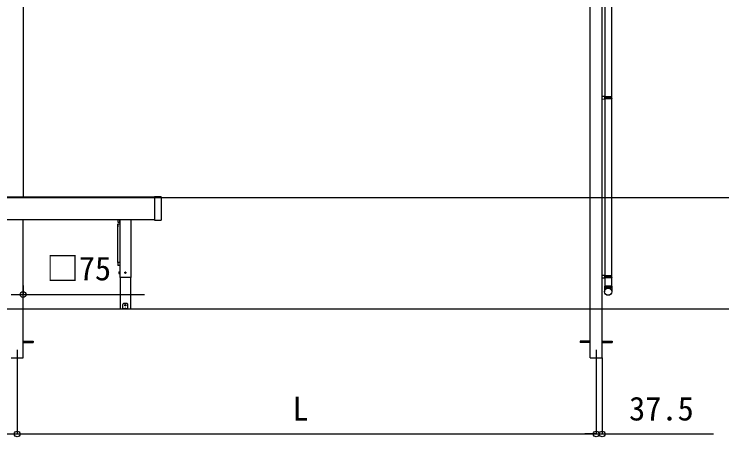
# Model space of a CAD drawing. Units: millimetres, scale not verified. Extents: x -10500 to 10500, y -15600 to 15524.
# Drawn here: x -4172 to 277, y -6364 to -3704 of the extents above; entities that cross this region are included whole.
import ezdxf
from ezdxf.enums import TextEntityAlignment as Align

# ---------------------------------------------------------------- set-up
doc = ezdxf.new("R2010")
doc.units = ezdxf.units.MM
doc.header["$LTSCALE"] = 80
for name, color, linetype in [('0-3_YKK_12', 2, 'Continuous'), ('0-4_YKK_A1', 4, 'Continuous'), ('0-5_YKK_D', 6, 'Continuous')]:
    doc.layers.add(name, color=color, linetype=linetype)
doc.styles.add('ＭＳ ゴシック', font='')
doc.styles.get('ＭＳ ゴシック').set_extended_font_data('MS Gothic')

msp = doc.modelspace()

# ---------------------------------------------------------------- linework, layer by layer
at = {"layer": '0-3_YKK_12'}
for p, q in [((-4153, -5815.5), (-4153, -5915.5)), ((-513, -5815.5), (-513, -5915.5))]:
    msp.add_line(p, q, dxfattribs=at)
at = {"layer": '0-4_YKK_A1'}
for p, q in [((-4115.5, -2865.5), (-4115.5, -4855.5)), ((-458.5, -3112.5), (-458.5, -5415.5)), ((-416.5, -3112.5), (-416.5, -4225.5)), ((-458.5, -4223), (-475.5, -4222.5)), ((-475.5, -4240.5), (-475.5, -4222.5)), ((-415.5, -4225.5), (-460.5, -4225.5)), ((-458.5, -4223), (-458.5, -4225)), ((-458.5, -4225.5), (-458.5, -4237.5)), ((-414.5, -4227.5), (-415.5, -4225.5)), ((-458.5, -4240), (-475.5, -4240.5)), ((-415.5, -4237.5), (-460.5, -4237.5)), ((-458.5, -4238), (-460.5, -4238)), ((-414.5, -4227.5), (-458.5, -4227.5)), ((-414.5, -4235.5), (-458.5, -4235.5)), ((-458.5, -4238), (-458.5, -4240)), ((-454.02, -4235.5), (-453.59, -4237.5)), ((-416.5, -4237.5), (-416.5, -5350.5)), ((-414.5, -4235.5), (-415.5, -4237.5)), ((-414.5, -4235.5), (-414.5, -4227.5)), ((9298.5, -4860.5), (-9871.02, -4860.5)), ((-3289, -4855.5), (-5958, -4855.5)), ((-3289, -4854), (-3289, -4856.41)), ((-3249.41, -4853), (-3288, -4853)), ((-3248.71, -4853.29), (-3248.61, -4853.39)), ((-3246.39, -4855.61), (-3248.61, -4853.39)), ((-3246.39, -4855.61), (-3246.29, -4855.71)), ((-3246, -4996.59), (-3246, -4856.41)), ((-3289, -4997.5), (-5958, -4997.5)), ((-3520.21, -4997.5), (-3520.21, -5011.7)), ((-3520.2, -5024.84), (-3520.2, -5041.99)), ((-3520, -5266.08), (-3520, -5025.38)), ((-3519.21, -5012.7), (-3508.81, -5012.7)), ((-3519.2, -5023.84), (-3508.8, -5023.84)), ((-3519.2, -5024.09), (-3508.8, -5024.09)), ((-3519, -5024.46), (-3509, -5024.46)), ((-3508.01, -4997.5), (-3508.01, -4997.61)), ((-3508.01, -4997.5), (-3508.01, -5360.5)), ((-3507.93, -4997.5), (-3507.93, -5360.5)), ((-3507.81, -5011.7), (-3507.81, -4997.5)), ((-3437.93, -4997.5), (-3437.93, -5360.5)), ((-3437.93, -4997.5), (-3437.93, -5360.5)), ((-3437.85, -4997.5), (-3437.85, -5360.5)), ((-3288, -5000), (-3249.41, -5000)), ((-3248.61, -4999.61), (-3248.71, -4999.71)), ((-3248.61, -4999.61), (-3246.39, -4997.39)), ((-3246.29, -4997.29), (-3246.39, -4997.39)), ((-3520.2, -5266.64), (-3520.2, -5266.77)), ((-3520.2, -5266.77), (-3520.2, -5267.3)), ((-3520.2, -5267.3), (-3520.2, -5269.86)), ((-3520.2, -5269.86), (-3520.2, -5281.55)), ((-3508.8, -5265.71), (-3519.2, -5265.71)), ((-3508.8, -5284.79), (-3519.2, -5284.79)), ((-3514.73, -5325.5), (-3514.28, -5324.73)), ((-3514.73, -5325.5), (-3514.73, -5335.5)), ((-3514.73, -5335.5), (-3514.28, -5336.27)), ((-3514.28, -5324.73), (-3510.73, -5324.73)), ((-3514.28, -5327.61), (-3510.73, -5327.61)), ((-3514.28, -5333.39), (-3510.73, -5333.39)), ((-3514.28, -5336.27), (-3510.73, -5336.27)), ((-3510.73, -5324.73), (-3510.73, -5336.27)), ((-3509.53, -5324.25), (-3507.93, -5324.25)), ((-3475.17, -5330), (-3474.06, -5329.98)), ((-3475.17, -5331), (-3474.06, -5331.02)), ((-3474.06, -5329.98), (-3473.55, -5329.88)), ((-3474.06, -5331.02), (-3473.55, -5331.12)), ((-3473.45, -5329.36), (-3473.55, -5329.88)), ((-3473.45, -5331.64), (-3473.55, -5331.12)), ((-3473.43, -5328.26), (-3473.45, -5329.36)), ((-3473.43, -5332.74), (-3473.45, -5331.64)), ((-3472.43, -5328.26), (-3472.41, -5329.36)), ((-3472.43, -5332.74), (-3472.41, -5331.64)), ((-3472.41, -5329.36), (-3472.31, -5329.88)), ((-3472.41, -5331.64), (-3472.31, -5331.12)), ((-3471.79, -5329.98), (-3472.31, -5329.88)), ((-3471.79, -5331.02), (-3472.31, -5331.12)), ((-3470.68, -5330), (-3471.79, -5329.98)), ((-3470.68, -5331), (-3471.79, -5331.02)), ((-3437.85, -5360.5), (-3508.01, -5360.5)), ((-3505.58, -5360.5), (-3505.58, -5560.5)), ((-3440.28, -5360.5), (-3440.28, -5560.5)), ((-458.5, -5348), (-475.5, -5347.5)), ((-475.5, -5365.5), (-475.5, -5347.5)), ((-458.5, -5365), (-475.5, -5365.5)), ((-415.5, -5350.5), (-460.5, -5350.5)), ((-415.5, -5362.5), (-460.5, -5362.5)), ((-458.5, -5363), (-460.5, -5363)), ((-458.5, -5348), (-458.5, -5350)), ((-458.5, -5350.5), (-458.5, -5362.5)), ((-414.5, -5352.5), (-458.5, -5352.5)), ((-414.5, -5360.5), (-458.5, -5360.5)), ((-458.5, -5363), (-458.5, -5365)), ((-454.02, -5360.5), (-453.59, -5362.5)), ((-416.5, -5362.5), (-416.5, -5415.5)), ((-416.5, -5362.5), (-416.5, -5415.5)), ((-414.5, -5352.5), (-415.5, -5350.5)), ((-414.5, -5360.5), (-415.5, -5362.5)), ((-414.5, -5360.5), (-414.5, -5352.5)), ((-460.5, -5415.5), (-414.5, -5415.5)), ((-460.5, -5415.5), (-460.5, -5450.16)), ((-414.5, -5425.5), (-460.5, -5425.5)), ((-416.5, -5415.5), (-458.5, -5415.5)), ((-414.5, -5415.5), (-414.5, -5450.16)), ((9298.5, -5560.5), (-9871.02, -5560.5)), ((-3440.28, -5560.5), (-3505.58, -5560.5)), ((-3488.93, -5557.5), (-3488.93, -5530.33)), ((-3488.93, -5558), (-3488.93, -5557.5)), ((-3488.93, -5560.5), (-3488.93, -5558)), ((-3488.93, -5558), (-3488.34, -5558)), ((-3488.34, -5560.5), (-3488.93, -5560.5)), ((-3483.93, -5524.5), (-3488.34, -5528.91)), ((-3488.34, -5558), (-3483.93, -5558)), ((-3461.93, -5524.5), (-3483.93, -5524.5)), ((-3461.93, -5558), (-3483.93, -5558)), ((-3461.93, -5560.5), (-3483.93, -5560.5)), ((-3474.37, -5553.04), (-3478.83, -5557.5)), ((-3476.93, -5557.08), (-3476.93, -5557.5)), ((-3476.93, -5557.5), (-3468.93, -5557.5)), ((-3476.43, -5558), (-3469.43, -5558)), ((-3475.17, -5535), (-3474.06, -5534.98)), ((-3475.17, -5536), (-3474.06, -5536.02)), ((-3474.06, -5534.98), (-3473.55, -5534.88)), ((-3474.06, -5536.02), (-3473.55, -5536.12)), ((-3473.45, -5534.36), (-3473.55, -5534.88)), ((-3473.45, -5536.64), (-3473.55, -5536.12)), ((-3473.43, -5533.26), (-3473.45, -5534.36)), ((-3473.43, -5537.74), (-3473.45, -5536.64)), ((-3472.43, -5533.26), (-3472.41, -5534.36)), ((-3472.43, -5537.74), (-3472.41, -5536.64)), ((-3472.41, -5534.36), (-3472.31, -5534.88)), ((-3472.41, -5536.64), (-3472.31, -5536.12)), ((-3471.79, -5534.98), (-3472.31, -5534.88)), ((-3471.79, -5536.02), (-3472.31, -5536.12)), ((-3470.68, -5535), (-3471.79, -5534.98)), ((-3470.68, -5536), (-3471.79, -5536.02)), ((-3467.03, -5557.5), (-3471.48, -5553.04)), ((-3468.93, -5557.08), (-3468.93, -5557.5)), ((-3457.51, -5528.91), (-3461.93, -5524.5)), ((-3461.93, -5560.5), (-3461.93, -5558)), ((-3461.93, -5558), (-3457.51, -5558)), ((-3457.51, -5560.5), (-3461.93, -5560.5)), ((-3457.51, -5558), (-3456.93, -5558)), ((-3456.93, -5557.5), (-3456.93, -5530.33)), ((-3456.93, -5557.5), (-3456.93, -5558)), ((-4115.5, -5761), (-4053, -5761)), ((-4115.5, -5770), (-4053, -5770)), ((-4053, -5761), (-4053, -5770)), ((-550.5, -5761), (-613, -5761)), ((-613, -5761), (-613, -5770)), ((-550.5, -5770), (-613, -5770)), ((-475.5, -5761), (-413, -5761)), ((-475.5, -5770), (-413, -5770)), ((-413, -5761), (-413, -5770)), ((-4190.5, -5865.5), (-4115.5, -5865.5)), ((-550.5, -5865.5), (-475.5, -5865.5))]:
    msp.add_line(p, q, dxfattribs=at)
for points in [[(-550.5, -5865.5), (-550.5, -5560.5), (-550.5, -2892.4)], [(-475.5, -5865.5), (-475.5, -5560.5), (-475.5, -2900.97)], [(-458.5, -4225), (-460.5, -4225), (-460.5, -4238)], [(-454.02, -4235.5), (-454.02, -4227.5), (-453.59, -4225.5)], [(-3289, -4856.41), (-3289, -4996.59), (-3289, -4999)], [(-4115.5, -5865.5), (-4115.5, -5560.5), (-4115.5, -4997.5)], [(-3520.2, -5281.55), (-3520.2, -5283.6), (-3520.2, -5283.79)], [(-3507.93, -5336.75), (-3509.53, -5336.75), (-3509.53, -5324.25)], [(-458.5, -5350), (-460.5, -5350), (-460.5, -5363)], [(-454.02, -5360.5), (-454.02, -5352.5), (-453.59, -5350.5)], [(-3483.93, -5558), (-3483.93, -5560.5), (-3488.34, -5560.5)], [(-3456.93, -5558), (-3456.93, -5560.5), (-3457.51, -5560.5)]]:
    msp.add_lwpolyline(points, dxfattribs=at)
msp.add_lwpolyline([(-3510.73, -5324.75), (-3509.53, -5324.75), (-3509.53, -5336.25), (-3510.73, -5336.25)], close=True, dxfattribs=at)
for centre, radius in [((-3472.93, -5330.5), 4), ((-3470.8, -5332.62), 0.3), ((-437.59, -5450.16), 22.91), ((-3472.93, -5535.5), 4), ((-3470.8, -5537.62), 0.3)]:
    msp.add_circle(centre, radius, dxfattribs=at)
for centre, radius, start, end in [((-3288, -4854), 1, 90, 180), ((-3249.41, -4854), 1, 45, 90), ((-3247, -4856.41), 1, 0, 45), ((-3519.21, -5011.7), 1, 180, 270), ((-3519.2, -5024.84), 1, 90, 180), ((-3519.24, -5025.05), 0.964, 87.79679, 177.6127), ((-3519.04, -5025.42), 0.964, 87.79679, 177.6127), ((-3508.96, -5025.42), 0.964, 6.84841, 92.20321), ((-3508.81, -5011.7), 1, 270, 0), ((-3508.8, -5024.84), 1, 37.44287, 90), ((-3508.79, -5025.11), 1.03, 40.31355, 90.66766), ((-3288, -4999), 1, 180, 270), ((-3249.41, -4999), 1, 270, 315), ((-3247, -4996.59), 1, 315, 0), ((-3519.32, -5041.99), 0.881, 180.33509, 219.38129), ((-3519.24, -5266.68), 0.964, 87.79679, 177.6127), ((-3519.2, -5283.79), 1, 180, 270), ((-3508.76, -5266.68), 0.964, 38.24694, 92.20321), ((-3508.8, -5283.79), 1, 270, 322.55713), ((-3512.17, -5326.17), 2.56, 145.61708, 214.38292), ((-3512.17, -5334.83), 2.56, 145.61708, 214.38292), ((-3505.17, -5330.5), 9.55, 162.41276, 197.58724), ((-3472.93, -5330.5), 2.3, 167.44414, 192.55586), ((-3472.93, -5330.5), 2.3, 77.44414, 102.55586), ((-3472.93, -5330.5), 2.3, 257.44414, 282.55586), ((-3472.93, -5330.5), 2.3, 347.44414, 12.55586), ((-3486.93, -5530.33), 2, 135, 180), ((-3475.93, -5557.08), 1, 126.03188, 180), ((-3476.43, -5557.5), 0.5, 180, 270), ((-3472.93, -5561.2), 6.1, 53.96812, 126.03188), ((-3472.93, -5535.5), 2.3, 167.44414, 192.55586), ((-3472.93, -5535.5), 2.3, 77.44414, 102.55586), ((-3472.93, -5535.5), 2.3, 257.44414, 282.55586), ((-3472.93, -5535.5), 2.3, 347.44414, 12.55586), ((-3469.43, -5557.5), 0.5, 270, 0), ((-3469.93, -5557.08), 1, 0, 53.96812), ((-3458.93, -5530.33), 2, 0, 45)]:
    msp.add_arc(centre, radius, start, end, dxfattribs=at)
for centre, major_axis, ratio, start_param, end_param in [((-3478.33, -5557.5), (0.688, 0.425), 0.381966, 2.1243707, 3.695167), ((-3472.93, -5555.93), (0, -3.54), 0.707107, 2.5261129, 3.7570724), ((-3467.53, -5557.5), (0.688, -0.425), 0.381966, 5.7296109, 7.3004073)]:
    msp.add_ellipse(centre, major_axis=major_axis, ratio=ratio, start_param=start_param, end_param=end_param, dxfattribs=at)
at = {"layer": '0-5_YKK_D'}
for p, q in [((-4115.5, -5411.5), (-4115.5, -5469.39)), ((-4190.5, -5468.39), (-4115.5, -5468.39)), ((-4115.5, -5468.39), (-3351.36, -5468.39)), ((-475.5, -5866.5), (-475.5, -6346.5)), ((-4153, -5916.5), (-4153, -6346.5)), ((-4153, -5916.5), (-4153, -6346.5)), ((-513, -5916.5), (-513, -6346.5)), ((-513, -5916.5), (-513, -6346.5)), ((-7793, -6345.5), (-4153, -6345.5)), ((-4153, -6345.5), (-513, -6345.5)), ((-513, -6345.5), (-585, -6345.5)), ((-513, -6345.5), (-475.5, -6345.5)), ((-475.5, -6345.5), (223.73, -6345.5))]:
    msp.add_line(p, q, dxfattribs=at)
for centre in [(-4115.5, -5468.39), (-4153, -6345.5), (-4153, -6345.5), (-513, -6345.5), (-513, -6345.5), (-475.5, -6345.5)]:
    msp.add_circle(centre, 18, dxfattribs=at)

# ---------------------------------------------------------------- texts
at = {"layer": '0-5_YKK_D', "style": 'ＭＳ ゴシック'}
for s, p in [('□75', (-3969.75, -5423.76)), ('L', (-2422.83, -6305.5)), ('37.5', (-306.57, -6305.5))]:
    msp.add_text(s, height=149.6, dxfattribs=at).set_placement(p, align=Align.BOTTOM_LEFT)

doc.saveas('drawing.dxf')
